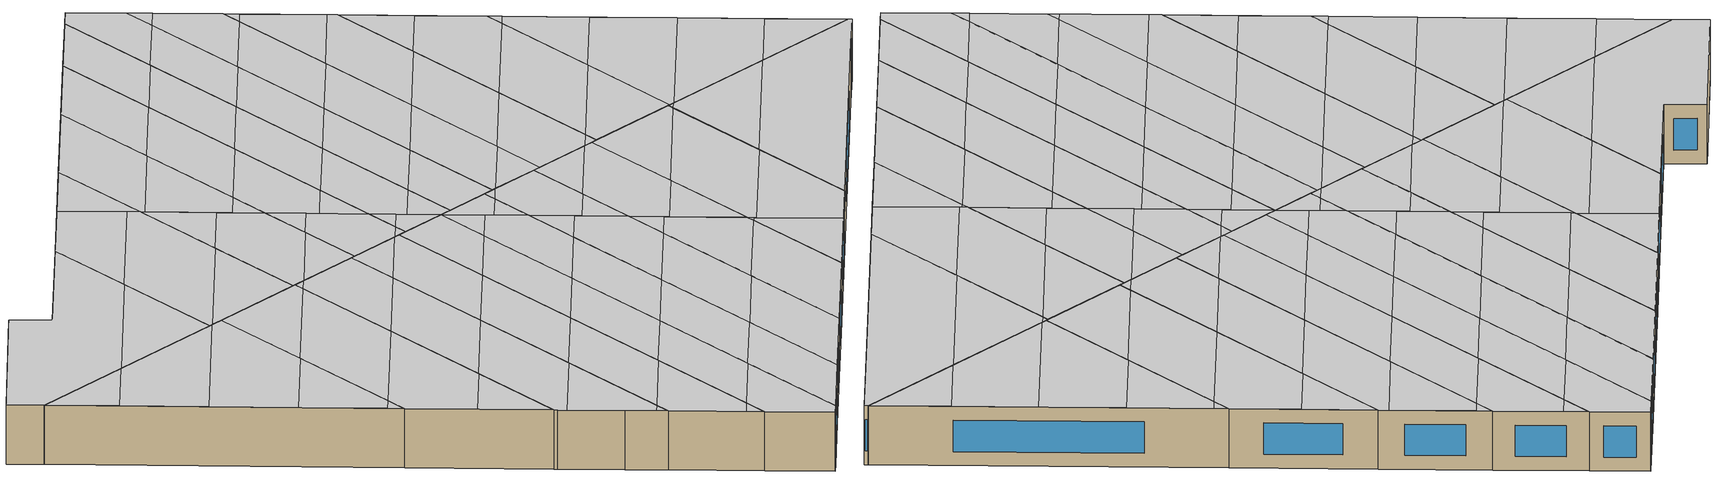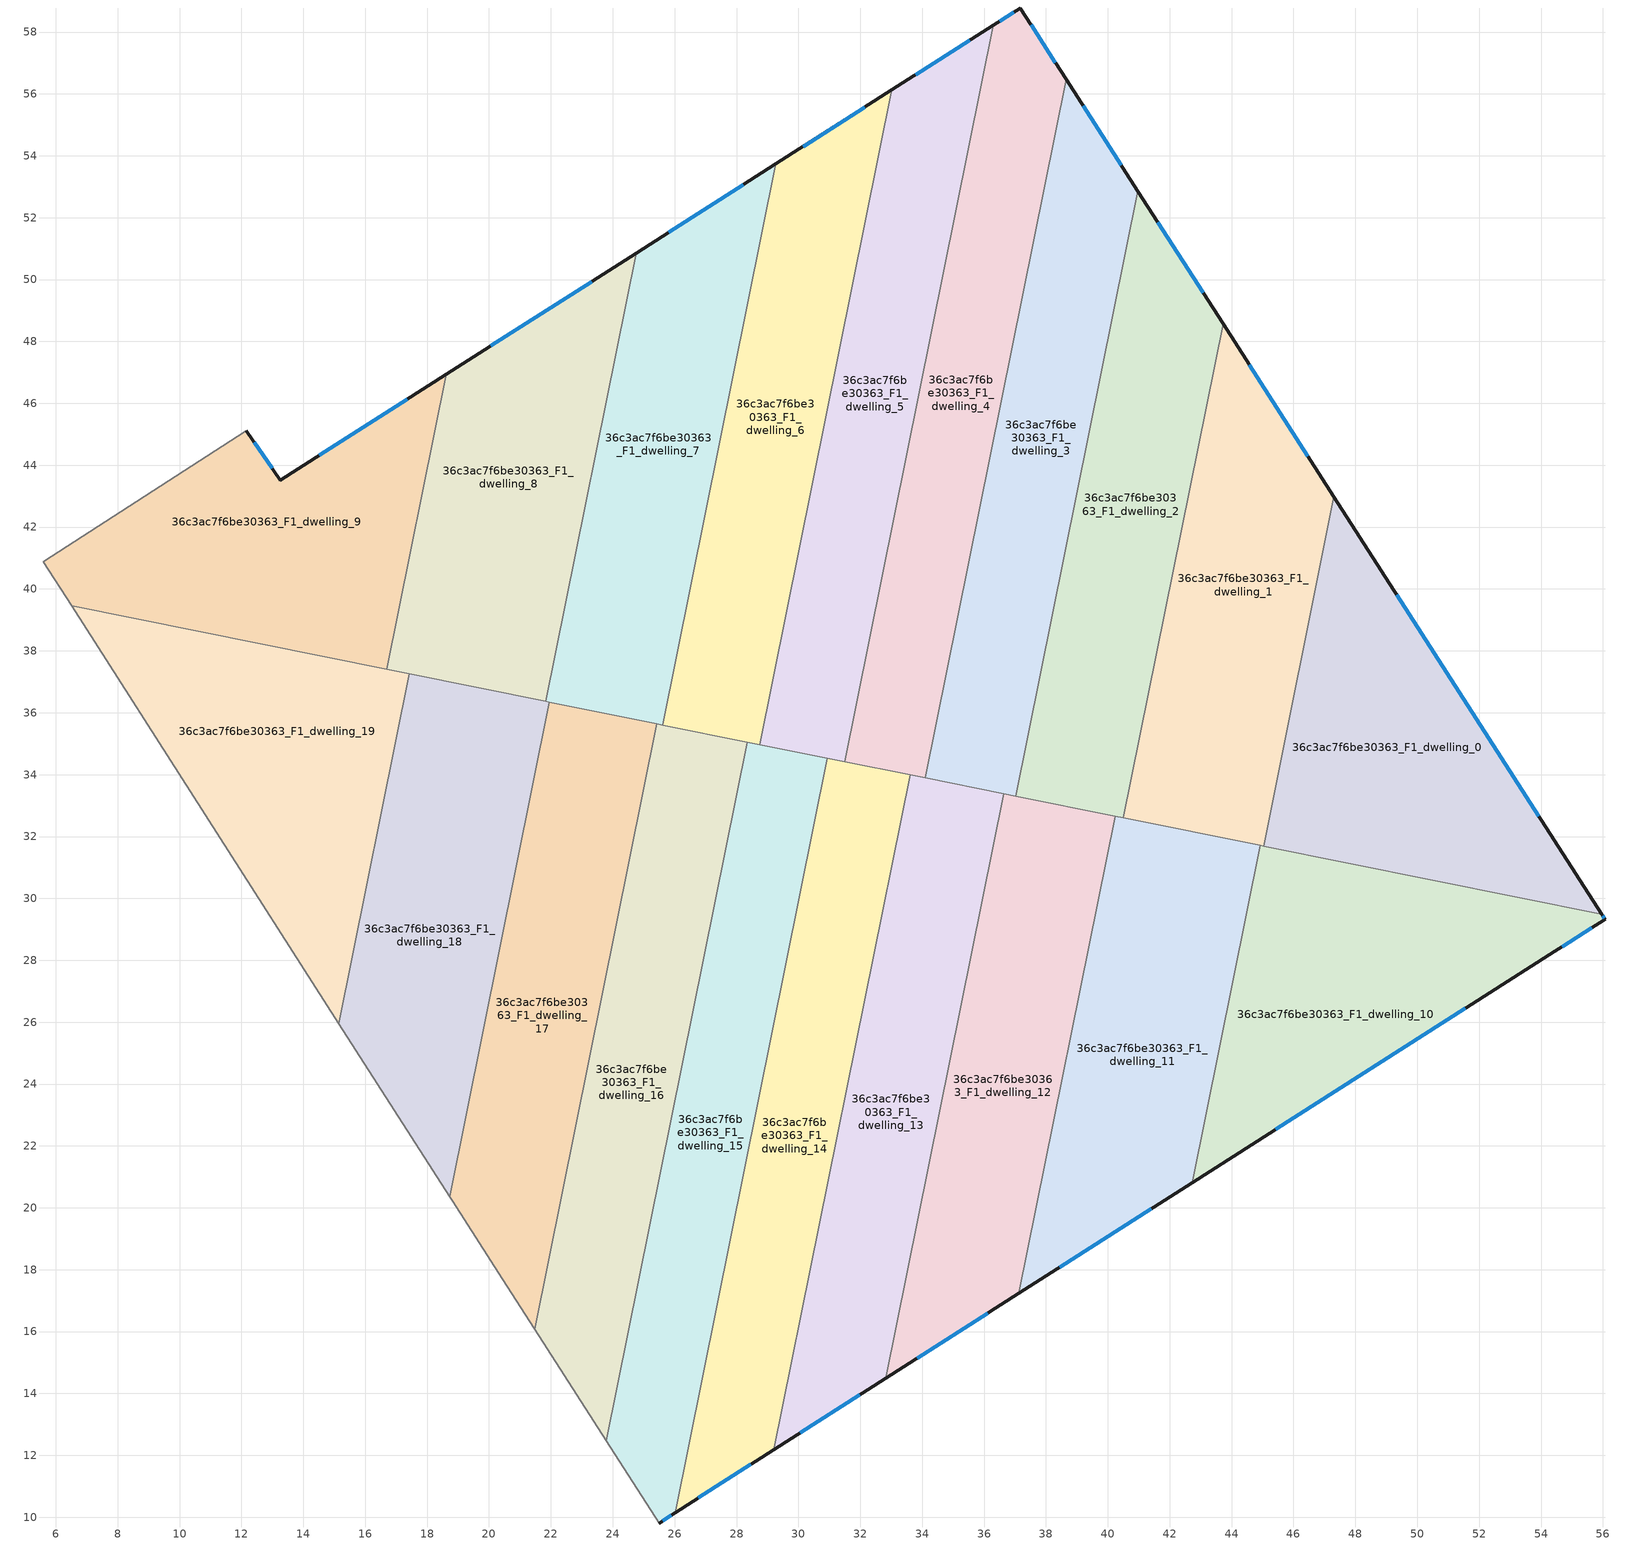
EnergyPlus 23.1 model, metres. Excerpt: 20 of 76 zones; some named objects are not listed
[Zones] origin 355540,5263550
36c3ac7f6be30363_F1_dwelling_0
 floor to 36c3ac7f6be30363_F0_dwelling_0 (EU_floor_Construction): 47.31,42.98 55.96,29.49 45.03,31.69 z3
 wall outside (EU_wall_Construction): 55.96,29.49 47.31,42.98 z3:6
 wall to 36c3ac7f6be30363_F1_dwelling_1 (EU_wall_Construction): 47.31,42.98 45.03,31.69 z3:6
 wall to 36c3ac7f6be30363_F1_dwelling_10 (EU_wall_Construction): 45.03,31.69 55.96,29.49 z3:6
 window (EU_Window_Construction): 53.93,32.65 49.34,39.81 z3.7:5.3
 ceiling to 36c3ac7f6be30363_F2_dwelling_2 (EU_floor_Construction): 51.87,35.87 49.77,39.14 46.06,36.76 45.03,31.69 45.26,31.64 z6
 ceiling to 36c3ac7f6be30363_F2_dwelling_1 (EU_floor_Construction): 53.97,32.6 51.87,35.87 45.26,31.64 50.74,30.54 z6
 ceiling to 36c3ac7f6be30363_F2_dwelling_0 (EU_floor_Construction): 55.96,29.49 53.97,32.6 50.74,30.54 z6
 ceiling to 36c3ac7f6be30363_F2_dwelling_3 (EU_floor_Construction): 49.77,39.14 47.67,42.41 47.12,42.06 46.06,36.76 z6
 ceiling to 36c3ac7f6be30363_F2_dwelling_4 (EU_floor_Construction): 47.67,42.41 47.31,42.98 47.12,42.06 z6
36c3ac7f6be30363_F1_dwelling_1
 floor to 36c3ac7f6be30363_F0_dwelling_1 (EU_floor_Construction): 43.72,48.56 47.31,42.98 45.03,31.69 40.51,32.6 z3
 wall outside (EU_wall_Construction): 47.31,42.98 43.72,48.56 z3:6
 wall to 36c3ac7f6be30363_F1_dwelling_2 (EU_wall_Construction): 43.72,48.56 40.51,32.6 z3:6
 wall to 36c3ac7f6be30363_F1_dwelling_11 (EU_wall_Construction): 40.51,32.6 44.92,31.71 z3:6
 wall to 36c3ac7f6be30363_F1_dwelling_10 (EU_wall_Construction): 44.92,31.71 45.03,31.69 z3:6
 window (EU_Window_Construction): 46.47,44.29 44.57,47.25 z3.7:5.3
 ceiling to 36c3ac7f6be30363_F2_dwelling_3 (EU_floor_Construction): 46.06,36.76 47.12,42.06 41.72,38.6 40.65,33.31 z6
 ceiling to 36c3ac7f6be30363_F2_dwelling_4 (EU_floor_Construction): 47.12,42.06 47.31,42.98 45.57,45.68 42.78,43.9 41.72,38.6 z6
 ceiling to 36c3ac7f6be30363_F2_dwelling_2 (EU_floor_Construction): 45.03,31.69 46.06,36.76 40.65,33.31 40.51,32.6 z6
 ceiling to 36c3ac7f6be30363_F2_dwelling_5 (EU_floor_Construction): 45.57,45.68 43.72,48.56 42.78,43.9 z6
36c3ac7f6be30363_F1_dwelling_10
 floor to 36c3ac7f6be30363_F0_dwelling_10 (EU_floor_Construction): 55.96,29.49 56.07,29.32 54.27,28.17 42.72,20.81 44.92,31.71 z3
 wall outside (EU_wall_Construction): 42.72,20.81 54.27,28.17 56.07,29.32 55.96,29.49 z3:6
 wall to 36c3ac7f6be30363_F1_dwelling_11 (EU_wall_Construction): 44.92,31.71 42.72,20.81 z3:6
 window (EU_Window_Construction): 45.43,22.54 51.55,26.44 / 56.05,29.36 55.99,29.45 / 54.69,28.44 55.65,29.05 z3.7:5.3
 ceiling to 36c3ac7f6be30363_F2_dwelling_0 (EU_floor_Construction): 54.27,28.17 56.07,29.32 55.96,29.49 50.74,30.54 43.79,26.09 42.72,20.81 z6
 ceiling to 36c3ac7f6be30363_F2_dwelling_1 (EU_floor_Construction): 50.74,30.54 45.26,31.64 44.85,31.38 43.79,26.09 z6
 ceiling to 36c3ac7f6be30363_F2_dwelling_2 (EU_floor_Construction): 45.26,31.64 44.92,31.71 44.85,31.38 z6
36c3ac7f6be30363_F1_dwelling_11
 floor to 36c3ac7f6be30363_F0_dwelling_11 (EU_floor_Construction): 44.92,31.71 42.72,20.81 37.12,17.24 40.23,32.66 z3
 wall outside (EU_wall_Construction): 37.12,17.24 42.72,20.81 z3:6
 wall to 36c3ac7f6be30363_F1_dwelling_12 (EU_wall_Construction): 40.23,32.66 37.12,17.24 z3:6
 wall to 36c3ac7f6be30363_F1_dwelling_2 (EU_wall_Construction): 40.51,32.6 40.23,32.66 z3:6
 window (EU_Window_Construction): 38.44,18.07 41.41,19.97 z3.7:5.3
 ceiling to 36c3ac7f6be30363_F2_dwelling_1 (EU_floor_Construction): 43.79,26.09 44.85,31.38 39.26,27.8 38.29,23.02 38.5,22.71 z6
 ceiling to 36c3ac7f6be30363_F2_dwelling_0 (EU_floor_Construction): 42.72,20.81 43.79,26.09 38.5,22.71 40.58,19.44 z6
 ceiling to 36c3ac7f6be30363_F2_dwelling_10 (EU_floor_Construction): 38.43,22.81 38.29,23.02 38.22,22.67 z6
 ceiling to 36c3ac7f6be30363_F2_dwelling_2 (EU_floor_Construction): 44.85,31.38 44.92,31.71 40.23,32.66 39.26,27.8 z6
 ceiling to 36c3ac7f6be30363_F2_dwelling_9 (EU_floor_Construction): 40.58,19.44 38.43,22.81 38.22,22.67 37.12,17.24 z6
36c3ac7f6be30363_F1_dwelling_12
 floor to 36c3ac7f6be30363_F0_dwelling_12 (EU_floor_Construction): 40.23,32.66 37.12,17.24 32.83,14.49 36.64,33.38 z3
 wall outside (EU_wall_Construction): 32.83,14.49 37.12,17.24 z3:6
 wall to 36c3ac7f6be30363_F1_dwelling_13 (EU_wall_Construction): 36.64,33.38 32.83,14.49 z3:6
 wall to 36c3ac7f6be30363_F1_dwelling_2 (EU_wall_Construction): 40.23,32.66 37.03,33.3 z3:6
 wall to 36c3ac7f6be30363_F1_dwelling_3 (EU_wall_Construction): 37.03,33.3 36.64,33.38 z3:6
 window (EU_Window_Construction): 33.84,15.14 36.12,16.59 z3.7:5.3
 ceiling to 36c3ac7f6be30363_F2_dwelling_9 (EU_floor_Construction): 37.12,17.24 38.22,22.67 33.92,19.92 32.83,14.49 z6
 ceiling to 36c3ac7f6be30363_F2_dwelling_2 (EU_floor_Construction): 39.26,27.8 40.23,32.66 39.78,32.75 36.03,30.35 35.45,27.47 36.4,25.98 z6
 ceiling to 36c3ac7f6be30363_F2_dwelling_1 (EU_floor_Construction): 38.29,23.02 39.26,27.8 36.4,25.98 z6
 ceiling to 36c3ac7f6be30363_F2_dwelling_10 (EU_floor_Construction): 38.22,22.67 38.29,23.02 36.28,26.16 35.02,25.35 33.92,19.92 z6
 ceiling to 36c3ac7f6be30363_F2_dwelling_3 (EU_floor_Construction): 39.78,32.75 36.64,33.38 36.03,30.35 z6
 ceiling to 36c3ac7f6be30363_F2_dwelling_11 (EU_floor_Construction): 36.28,26.16 35.45,27.47 35.02,25.35 z6
36c3ac7f6be30363_F1_dwelling_13
 floor to 36c3ac7f6be30363_F0_dwelling_13 (EU_floor_Construction): 36.64,33.38 32.83,14.49 29.21,12.18 33.61,33.99 z3
 wall outside (EU_wall_Construction): 29.21,12.18 32.83,14.49 z3:6
 wall to 36c3ac7f6be30363_F1_dwelling_14 (EU_wall_Construction): 33.61,33.99 29.21,12.18 z3:6
 wall to 36c3ac7f6be30363_F1_dwelling_3 (EU_wall_Construction): 36.64,33.38 34.1,33.89 z3:6
 wall to 36c3ac7f6be30363_F1_dwelling_4 (EU_wall_Construction): 34.1,33.89 33.61,33.99 z3:6
 window (EU_Window_Construction): 30.06,12.73 31.98,13.95 z3.7:5.3
 ceiling to 36c3ac7f6be30363_F2_dwelling_10 (EU_floor_Construction): 33.92,19.92 35.02,25.35 31.4,23.04 30.3,17.61 z6
 ceiling to 36c3ac7f6be30363_F2_dwelling_11 (EU_floor_Construction): 35.02,25.35 35.45,27.47 34.14,29.52 32.49,28.46 31.4,23.04 z6
 ceiling to 36c3ac7f6be30363_F2_dwelling_9 (EU_floor_Construction): 32.83,14.49 33.92,19.92 30.3,17.61 29.21,12.18 z6
 ceiling to 36c3ac7f6be30363_F2_dwelling_3 (EU_floor_Construction): 36.03,30.35 36.64,33.38 34.29,33.85 33.47,33.33 33.05,31.22 34.31,29.25 z6
 ceiling to 36c3ac7f6be30363_F2_dwelling_2 (EU_floor_Construction): 35.45,27.47 36.03,30.35 34.31,29.25 z6
 ceiling to 36c3ac7f6be30363_F2_dwelling_4 (EU_floor_Construction): 34.29,33.85 33.61,33.99 33.47,33.33 z6
 ceiling to 36c3ac7f6be30363_F2_dwelling_12 (EU_floor_Construction): 34.14,29.52 33.05,31.22 32.49,28.46 z6
36c3ac7f6be30363_F1_dwelling_14
 floor to 36c3ac7f6be30363_F0_dwelling_14 (EU_floor_Construction): 33.61,33.99 29.21,12.18 26.02,10.15 30.94,34.53 z3
 wall outside (EU_wall_Construction): 26.02,10.15 29.21,12.18 z3:6
 wall to 36c3ac7f6be30363_F1_dwelling_15 (EU_wall_Construction): 30.94,34.53 26.02,10.15 z3:6
 wall to 36c3ac7f6be30363_F1_dwelling_4 (EU_wall_Construction): 33.61,33.99 31.5,34.42 z3:6
 wall to 36c3ac7f6be30363_F1_dwelling_5 (EU_wall_Construction): 31.5,34.42 30.94,34.53 z3:6
 window (EU_Window_Construction): 26.77,10.63 28.46,11.7 z3.7:5.3
 ceiling to 36c3ac7f6be30363_F2_dwelling_9 (EU_floor_Construction): 29.21,12.18 30.3,17.61 27.11,15.57 26.02,10.15 z6
 ceiling to 36c3ac7f6be30363_F2_dwelling_10 (EU_floor_Construction): 30.3,17.61 31.4,23.04 28.21,21 27.11,15.57 z6
 ceiling to 36c3ac7f6be30363_F2_dwelling_11 (EU_floor_Construction): 31.4,23.04 32.49,28.46 29.3,26.42 28.21,21 z6
 ceiling to 36c3ac7f6be30363_F2_dwelling_3 (EU_floor_Construction): 33.05,31.22 33.47,33.33 32.22,32.53 z6
 ceiling to 36c3ac7f6be30363_F2_dwelling_12 (EU_floor_Construction): 32.49,28.46 33.05,31.22 31.99,32.87 30.39,31.85 29.3,26.42 z6
 ceiling adiabatic (EU_roof_Construction): 31.99,32.87 30.93,34.53 30.39,31.85 z6
 ceiling to 36c3ac7f6be30363_F2_dwelling_4 (EU_floor_Construction): 33.47,33.33 33.61,33.99 30.94,34.53 32.22,32.53 z6
36c3ac7f6be30363_F1_dwelling_15
 floor to 36c3ac7f6be30363_F0_dwelling_15 (EU_floor_Construction): 30.94,34.53 26.02,10.15 25.5,9.81 23.8,12.47 28.35,35.05 z3
 wall outside (EU_wall_Construction): 25.5,9.81 26.02,10.15 z3:6
 wall adiabatic (EU_wall_Construction): 23.8,12.47 25.5,9.81 z3:6
 wall to 36c3ac7f6be30363_F1_dwelling_16 (EU_wall_Construction): 28.35,35.05 23.8,12.47 z3:6
 wall to 36c3ac7f6be30363_F1_dwelling_5 (EU_wall_Construction): 30.94,34.53 28.76,34.97 z3:6
 wall to 36c3ac7f6be30363_F1_dwelling_6 (EU_wall_Construction): 28.76,34.97 28.35,35.05 z3:6
 window (EU_Window_Construction): 25.62,9.89 25.9,10.07 z3.7:5.3
 ceiling to 36c3ac7f6be30363_F2_dwelling_10 (EU_floor_Construction): 27.11,15.57 28.21,21 25.12,19.02 24.02,13.59 z6
 ceiling to 36c3ac7f6be30363_F2_dwelling_11 (EU_floor_Construction): 28.21,21 29.3,26.42 26.21,24.45 25.12,19.02 z6
 ceiling to 36c3ac7f6be30363_F2_dwelling_9 (EU_floor_Construction): 26.02,10.15 27.11,15.57 24.02,13.59 23.8,12.47 25.5,9.81 z6
 ceiling to 36c3ac7f6be30363_F2_dwelling_12 (EU_floor_Construction): 29.3,26.42 30.39,31.85 27.3,29.87 26.21,24.45 z6
 ceiling to 36c3ac7f6be30363_F2_dwelling_13 (EU_floor_Construction): 30.39,31.85 30.93,34.53 28.35,35.05 27.3,29.87 z6
36c3ac7f6be30363_F1_dwelling_16
 floor to 36c3ac7f6be30363_F0_dwelling_16 (EU_floor_Construction): 28.35,35.05 23.8,12.47 21.48,16.08 25.42,35.64 z3
 wall to 36c3ac7f6be30363_F1_dwelling_17 (EU_wall_Construction): 25.42,35.64 21.48,16.08 z3:6
 wall adiabatic (EU_wall_Construction): 21.48,16.08 23.8,12.47 z3:6
 wall to 36c3ac7f6be30363_F1_dwelling_6 (EU_wall_Construction): 28.35,35.05 25.62,35.6 z3:6
 wall to 36c3ac7f6be30363_F1_dwelling_7 (EU_wall_Construction): 25.62,35.6 25.42,35.64 z3:6
 ceiling to 36c3ac7f6be30363_F2_dwelling_11 (EU_floor_Construction): 25.12,19.02 26.21,24.45 22.71,22.21 21.62,16.78 z6
 ceiling to 36c3ac7f6be30363_F2_dwelling_10 (EU_floor_Construction): 24.02,13.59 25.12,19.02 21.62,16.78 21.48,16.08 23.35,13.16 z6
 ceiling to 36c3ac7f6be30363_F2_dwelling_12 (EU_floor_Construction): 26.21,24.45 27.3,29.87 23.81,27.64 22.71,22.21 z6
 ceiling to 36c3ac7f6be30363_F2_dwelling_13 (EU_floor_Construction): 27.3,29.87 28.35,35.05 28.1,35.1 24.9,33.06 23.81,27.64 z6
 ceiling to 36c3ac7f6be30363_F2_dwelling_9 (EU_floor_Construction): 23.8,12.47 24.02,13.59 23.35,13.16 z6
 ceiling to 36c3ac7f6be30363_F2_dwelling_14 (EU_floor_Construction): 28.1,35.1 25.42,35.64 24.9,33.06 z6
36c3ac7f6be30363_F1_dwelling_17
 floor to 36c3ac7f6be30363_F0_dwelling_17 (EU_floor_Construction): 25.42,35.64 21.48,16.08 20.43,17.71 18.82,20.21 18.73,20.36 21.95,36.34 z3
 wall adiabatic (EU_wall_Construction): 18.73,20.36 18.82,20.21 20.43,17.71 21.48,16.08 z3:6
 wall to 36c3ac7f6be30363_F1_dwelling_18 (EU_wall_Construction): 21.95,36.34 18.73,20.36 z3:6
 wall to 36c3ac7f6be30363_F1_dwelling_7 (EU_wall_Construction): 25.42,35.64 21.95,36.34 z3:6
 ceiling to 36c3ac7f6be30363_F2_dwelling_12 (EU_floor_Construction): 22.71,22.21 23.81,27.64 19.66,24.98 18.73,20.36 18.82,20.21 19.05,19.86 z6
 ceiling to 36c3ac7f6be30363_F2_dwelling_13 (EU_floor_Construction): 23.81,27.64 24.9,33.06 20.75,30.41 19.66,24.98 z6
 ceiling to 36c3ac7f6be30363_F2_dwelling_11 (EU_floor_Construction): 21.62,16.78 22.71,22.21 19.05,19.86 20.43,17.71 21.2,16.52 z6
 ceiling to 36c3ac7f6be30363_F2_dwelling_14 (EU_floor_Construction): 24.9,33.06 25.42,35.64 22.48,36.24 21.85,35.83 20.75,30.41 z6
 ceiling to 36c3ac7f6be30363_F2_dwelling_10 (EU_floor_Construction): 21.48,16.08 21.62,16.78 21.2,16.52 z6
 ceiling to 36c3ac7f6be30363_F2_dwelling_15 (EU_floor_Construction): 22.48,36.24 21.95,36.34 21.85,35.83 z6
36c3ac7f6be30363_F1_dwelling_18
 floor to 36c3ac7f6be30363_F0_dwelling_18 (EU_floor_Construction): 21.95,36.34 18.73,20.36 15.15,25.95 17.43,37.25 z3
 wall adiabatic (EU_wall_Construction): 15.15,25.95 18.73,20.36 z3:6
 wall to 36c3ac7f6be30363_F1_dwelling_19 (EU_wall_Construction): 17.43,37.25 15.15,25.95 z3:6
 wall to 36c3ac7f6be30363_F1_dwelling_8 (EU_wall_Construction): 21.84,36.37 17.43,37.25 z3:6
 wall to 36c3ac7f6be30363_F1_dwelling_7 (EU_wall_Construction): 21.95,36.34 21.84,36.37 z3:6
 ceiling to 36c3ac7f6be30363_F2_dwelling_13 (EU_floor_Construction): 19.66,24.98 20.75,30.41 15.35,26.95 15.15,25.95 16.9,23.22 z6
 ceiling to 36c3ac7f6be30363_F2_dwelling_12 (EU_floor_Construction): 18.73,20.36 19.66,24.98 16.9,23.22 z6
 ceiling to 36c3ac7f6be30363_F2_dwelling_14 (EU_floor_Construction): 20.75,30.41 21.85,35.83 16.45,32.38 15.35,26.95 z6
 ceiling to 36c3ac7f6be30363_F2_dwelling_15 (EU_floor_Construction): 21.85,35.83 21.95,36.34 17.43,37.25 16.45,32.38 z6
36c3ac7f6be30363_F1_dwelling_19
 floor to 36c3ac7f6be30363_F0_dwelling_19 (EU_floor_Construction): 17.43,37.25 15.15,25.95 6.51,39.46 z3
 wall adiabatic (EU_wall_Construction): 6.51,39.46 15.15,25.95 z3:6
 wall to 36c3ac7f6be30363_F1_dwelling_9 (EU_wall_Construction): 16.7,37.4 6.51,39.46 z3:6
 wall to 36c3ac7f6be30363_F1_dwelling_8 (EU_wall_Construction): 17.43,37.25 16.7,37.4 z3:6
 ceiling to 36c3ac7f6be30363_F2_dwelling_15 (EU_floor_Construction): 16.45,32.38 17.43,37.25 16.86,37.37 10.47,33.28 12.61,29.92 z6
 ceiling to 36c3ac7f6be30363_F2_dwelling_13 (EU_floor_Construction): 15.15,25.95 15.35,26.95 14.75,26.57 z6
 ceiling to 36c3ac7f6be30363_F2_dwelling_16 (EU_floor_Construction): 16.86,37.37 11.24,38.5 8.32,36.63 10.47,33.28 z6
 ceiling to 36c3ac7f6be30363_F2_dwelling_17 (EU_floor_Construction): 11.24,38.5 6.51,39.46 8.32,36.63 z6
 ceiling to 36c3ac7f6be30363_F2_dwelling_14 (EU_floor_Construction): 15.35,26.95 16.45,32.38 12.61,29.92 14.75,26.57 z6
36c3ac7f6be30363_F1_dwelling_2
 floor to 36c3ac7f6be30363_F0_dwelling_2 (EU_floor_Construction): 40.97,52.85 43.72,48.56 40.51,32.6 37.03,33.3 z3
 wall outside (EU_wall_Construction): 43.72,48.56 40.97,52.85 z3:6
 wall to 36c3ac7f6be30363_F1_dwelling_3 (EU_wall_Construction): 40.97,52.85 37.03,33.3 z3:6
 window (EU_Window_Construction): 43.08,49.57 41.62,51.85 z3.7:5.3
 ceiling to 36c3ac7f6be30363_F2_dwelling_5 (EU_floor_Construction): 42.78,43.9 43.72,48.56 43.47,48.96 39.7,46.55 38.63,41.25 z6
 ceiling to 36c3ac7f6be30363_F2_dwelling_3 (EU_floor_Construction): 40.65,33.31 41.72,38.6 37.57,35.95 37.03,33.3 39.78,32.75 z6
 ceiling to 36c3ac7f6be30363_F2_dwelling_4 (EU_floor_Construction): 41.72,38.6 42.78,43.9 38.63,41.25 37.57,35.95 z6
 ceiling to 36c3ac7f6be30363_F2_dwelling_6 (EU_floor_Construction): 43.47,48.96 41.37,52.23 40.77,51.85 39.7,46.55 z6
 ceiling to 36c3ac7f6be30363_F2_dwelling_7 (EU_floor_Construction): 41.37,52.23 40.97,52.85 40.77,51.85 z6
 ceiling to 36c3ac7f6be30363_F2_dwelling_2 (EU_floor_Construction): 40.51,32.6 40.65,33.31 39.78,32.75 z6
36c3ac7f6be30363_F1_dwelling_3
 floor to 36c3ac7f6be30363_F0_dwelling_3 (EU_floor_Construction): 38.65,56.47 40.97,52.85 37.03,33.3 34.1,33.89 z3
 wall outside (EU_wall_Construction): 40.97,52.85 38.65,56.47 z3:6
 wall to 36c3ac7f6be30363_F1_dwelling_4 (EU_wall_Construction): 38.65,56.47 34.1,33.89 z3:6
 window (EU_Window_Construction): 40.43,53.7 39.2,55.62 z3.7:5.3
 ceiling to 36c3ac7f6be30363_F2_dwelling_6 (EU_floor_Construction): 39.7,46.55 40.77,51.85 37.27,49.61 36.2,44.31 z6
 ceiling to 36c3ac7f6be30363_F2_dwelling_5 (EU_floor_Construction): 38.63,41.25 39.7,46.55 36.2,44.31 35.13,39.01 z6
 ceiling to 36c3ac7f6be30363_F2_dwelling_7 (EU_floor_Construction): 40.77,51.85 40.97,52.85 39.27,55.51 38.34,54.91 37.27,49.61 z6
 ceiling to 36c3ac7f6be30363_F2_dwelling_4 (EU_floor_Construction): 37.57,35.95 38.63,41.25 35.13,39.01 34.1,33.89 34.29,33.85 z6
 ceiling to 36c3ac7f6be30363_F2_dwelling_8 (EU_floor_Construction): 39.27,55.51 38.65,56.47 38.34,54.91 z6
 ceiling to 36c3ac7f6be30363_F2_dwelling_3 (EU_floor_Construction): 37.03,33.3 37.57,35.95 34.29,33.85 z6
36c3ac7f6be30363_F1_dwelling_4
 floor to 36c3ac7f6be30363_F0_dwelling_4 (EU_floor_Construction): 37.17,58.78 38.65,56.47 34.1,33.89 31.5,34.42 36.3,58.22 z3
 wall outside (EU_wall_Construction): 38.65,56.47 37.17,58.78 36.3,58.22 z3:6
 wall to 36c3ac7f6be30363_F1_dwelling_5 (EU_wall_Construction): 36.3,58.22 31.5,34.42 z3:6
 window (EU_Window_Construction): 36.97,58.65 36.5,58.35 / 38.31,57.01 37.52,58.23 z3.7:5.3
 ceiling to 36c3ac7f6be30363_F2_dwelling_7 (EU_floor_Construction): 37.27,49.61 38.34,54.91 35.23,52.93 34.16,47.62 z6
 ceiling to 36c3ac7f6be30363_F2_dwelling_6 (EU_floor_Construction): 36.2,44.31 37.27,49.61 34.16,47.62 33.09,42.32 z6
 ceiling to 36c3ac7f6be30363_F2_dwelling_8 (EU_floor_Construction): 38.34,54.91 38.65,56.47 37.17,58.78 36.3,58.22 35.23,52.93 z6
 ceiling to 36c3ac7f6be30363_F2_dwelling_5 (EU_floor_Construction): 35.13,39.01 36.2,44.31 33.09,42.32 32.03,37.02 z6
 ceiling to 36c3ac7f6be30363_F2_dwelling_4 (EU_floor_Construction): 34.1,33.89 35.13,39.01 32.03,37.02 31.5,34.42 z6
36c3ac7f6be30363_F1_dwelling_5
 floor to 36c3ac7f6be30363_F0_dwelling_5 (EU_floor_Construction): 36.3,58.22 31.5,34.42 28.76,34.97 33.02,56.13 z3
 wall outside (EU_wall_Construction): 36.3,58.22 33.02,56.13 z3:6
 wall to 36c3ac7f6be30363_F1_dwelling_6 (EU_wall_Construction): 33.02,56.13 28.76,34.97 z3:6
 window (EU_Window_Construction): 35.53,57.73 33.79,56.62 z3.7:5.3
 ceiling to 36c3ac7f6be30363_F2_dwelling_8 (EU_floor_Construction): 35.23,52.93 36.3,58.22 33.02,56.13 31.95,50.83 z6
 ceiling to 36c3ac7f6be30363_F2_dwelling_14 (EU_floor_Construction): 29.85,36.22 29.21,37.22 28.89,35.61 z6
 ceiling to 36c3ac7f6be30363_F2_dwelling_6 (EU_floor_Construction): 33.09,42.32 34.16,47.62 30.88,45.53 29.82,40.23 z6
 ceiling to 36c3ac7f6be30363_F2_dwelling_7 (EU_floor_Construction): 34.16,47.62 35.23,52.93 31.95,50.83 30.88,45.53 z6
 ceiling to 36c3ac7f6be30363_F2_dwelling_5 (EU_floor_Construction): 32.03,37.02 33.09,42.32 29.82,40.23 29.21,37.22 30.12,35.8 z6
 ceiling to 36c3ac7f6be30363_F2_dwelling_4 (EU_floor_Construction): 31.5,34.42 32.03,37.02 30.12,35.8 30.93,34.53 z6
 ceiling to 36c3ac7f6be30363_F2_dwelling_13 (EU_floor_Construction): 30.93,34.53 29.85,36.22 28.89,35.61 28.76,34.97 z6
36c3ac7f6be30363_F1_dwelling_6
 floor to 36c3ac7f6be30363_F0_dwelling_6 (EU_floor_Construction): 33.02,56.13 28.76,34.97 25.62,35.6 29.27,53.74 z3
 wall outside (EU_wall_Construction): 33.02,56.13 29.27,53.74 z3:6
 wall to 36c3ac7f6be30363_F1_dwelling_7 (EU_wall_Construction): 29.27,53.74 25.62,35.6 z3:6
 window (EU_Window_Construction): 32.14,55.57 30.15,54.3 z3.7:5.3
 ceiling to 36c3ac7f6be30363_F2_dwelling_14 (EU_floor_Construction): 28.89,35.61 29.21,37.22 27.7,39.58 26.23,38.64 25.62,35.6 28.1,35.1 z6
 ceiling adiabatic (EU_roof_Construction): 30.88,45.53 31.95,50.83 28.2,48.43 27.13,43.13 z6; 28.76,34.97 28.89,35.61 28.1,35.1 z6
 ceiling to 36c3ac7f6be30363_F2_dwelling_5 (EU_floor_Construction): 29.21,37.22 29.82,40.23 28.02,39.08 z6
 ceiling to 36c3ac7f6be30363_F2_dwelling_8 (EU_floor_Construction): 31.95,50.83 33.02,56.13 29.27,53.74 28.2,48.43 z6
 ceiling to 36c3ac7f6be30363_F2_dwelling_6 (EU_floor_Construction): 29.82,40.23 30.88,45.53 27.13,43.13 26.73,41.11 28.02,39.08 z6
 ceiling to 36c3ac7f6be30363_F2_dwelling_15 (EU_floor_Construction): 27.7,39.58 26.73,41.11 26.23,38.64 z6
36c3ac7f6be30363_F1_dwelling_7
 floor to 36c3ac7f6be30363_F0_dwelling_7 (EU_floor_Construction): 29.27,53.74 25.62,35.6 21.84,36.37 24.76,50.86 z3
 wall outside (EU_wall_Construction): 29.27,53.74 24.76,50.86 z3:6
 wall to 36c3ac7f6be30363_F1_dwelling_8 (EU_wall_Construction): 24.76,50.86 21.84,36.37 z3:6
 window (EU_Window_Construction): 28.21,53.06 25.82,51.53 z3.7:5.3
 ceiling to 36c3ac7f6be30363_F2_dwelling_8 (EU_floor_Construction): 28.2,48.43 29.27,53.74 24.76,50.86 23.73,45.79 23.83,45.63 z6
 ceiling to 36c3ac7f6be30363_F2_dwelling_15 (EU_floor_Construction): 26.23,38.64 26.73,41.11 25.56,42.93 22.8,41.17 21.84,36.37 22.48,36.24 z6
 ceiling to 36c3ac7f6be30363_F2_dwelling_7 (EU_floor_Construction): 27.13,43.13 28.2,48.43 23.83,45.63 25.93,42.36 z6
 ceiling to 36c3ac7f6be30363_F2_dwelling_14 (EU_floor_Construction): 25.62,35.6 26.23,38.64 22.48,36.24 z6
 ceiling to 36c3ac7f6be30363_F2_dwelling_16 (EU_floor_Construction): 25.56,42.93 23.73,45.79 22.8,41.17 z6
 ceiling to 36c3ac7f6be30363_F2_dwelling_6 (EU_floor_Construction): 26.73,41.11 27.13,43.13 25.93,42.36 z6
36c3ac7f6be30363_F1_dwelling_8
 floor to 36c3ac7f6be30363_F0_dwelling_8 (EU_floor_Construction): 24.76,50.86 21.84,36.37 16.7,37.4 18.62,46.94 z3
 wall outside (EU_wall_Construction): 24.76,50.86 18.62,46.94 z3:6
 wall to 36c3ac7f6be30363_F1_dwelling_9 (EU_wall_Construction): 18.62,46.94 16.7,37.4 z3:6
 window (EU_Window_Construction): 23.32,49.94 20.06,47.86 z3.7:5.3
 ceiling to 36c3ac7f6be30363_F2_dwelling_16 (EU_floor_Construction): 22.8,41.17 23.73,45.79 23.41,46.29 17.76,42.67 16.7,37.4 16.86,37.37 z6
 ceiling to 36c3ac7f6be30363_F2_dwelling_17 (EU_floor_Construction): 23.41,46.29 21.73,48.92 18.62,46.94 17.76,42.67 z6
 ceiling to 36c3ac7f6be30363_F2_dwelling_15 (EU_floor_Construction): 21.84,36.37 22.8,41.17 16.86,37.37 z6
 ceiling to 36c3ac7f6be30363_F2_dwelling_8 (EU_floor_Construction): 23.73,45.79 24.76,50.86 21.73,48.92 z6
36c3ac7f6be30363_F1_dwelling_9
 floor to 36c3ac7f6be30363_F0_dwelling_9 (EU_floor_Construction): 18.62,46.94 16.7,37.4 6.51,39.46 5.6,40.88 12.15,45.12 13.26,43.52 z3
 wall outside (EU_wall_Construction): 18.62,46.94 13.26,43.52 12.15,45.12 z3:6
 wall adiabatic (EU_wall_Construction): 12.15,45.12 5.6,40.88 6.51,39.46 z3:6
 window (EU_Window_Construction): 13,43.89 12.41,44.74 / 17.36,46.14 14.52,44.32 z3.7:5.3
 ceiling to 36c3ac7f6be30363_F2_dwelling_17 (EU_floor_Construction): 17.76,42.67 18.62,46.94 13.26,43.52 12.15,45.12 5.6,40.88 6.51,39.46 11.24,38.5 z6
 ceiling to 36c3ac7f6be30363_F2_dwelling_16 (EU_floor_Construction): 16.7,37.4 17.76,42.67 11.24,38.5 z6
[Building]
EU S2 Campaign: North Axis=0; Terrain=City; Solar Distribution=FullExterior
[Site:Location]
Budapest.Ferenc.Liszt.Intl.AP: Latitude=47.437; Longitude=19.256; Time Zone=1; Elevation=185
[SizingPeriod:WeatherFileDays]
AnnualSizingPeriod: Begin Month=1; Begin Day of Month=1; End Month=12; End Day of Month=31; Day of Week for Start Day=Monday; Use Weather File Daylight Saving Period=No; Use Weather File Rain and Snow Indicators=No
[MATERIAL]
EU_InternalMass_Material: Roughness=MediumRough; Thickness=0.1; Conductivity=1; Density=1800; Specific Heat=900; Thermal Absorptance=0.9; Solar Absorptance=0.7; Visible Absorptance=0.7
[MATERIAL:NOMASS] Roughness=MediumRough; Thermal Absorptance=0.9; Solar Absorptance=0.7; Visible Absorptance=0.7
Name | Thermal Resistance
EU_wall_NoMass | 0.832559
EU_roof_NoMass | 1.39638
EU_floor_NoMass | 0.872794
[WINDOWMATERIAL:SIMPLEGLAZINGSYSTEM]
EU_Window_SimpleGlazing: UFactor=2.79869; Solar Heat Gain Coefficient=0.75; Visible Transmittance=0.75
[CONSTRUCTION]
EU_wall_Construction: EU_wall_NoMass
EU_roof_Construction: EU_roof_NoMass
EU_floor_Construction: EU_floor_NoMass
EU_Window_Construction: EU_Window_SimpleGlazing
EU_InternalMass_Construction: EU_InternalMass_Material
[ZONE] Type=1; Multiplier=1; Ceiling Height=autocalculate; Floor Area=autocalculate; Part of Total Floor Area=Yes
Name | Volume
36c3ac7f6be30363_F1_dwelling_0 | 192.588
36c3ac7f6be30363_F1_dwelling_1 | 192.537
36c3ac7f6be30363_F1_dwelling_10; 36c3ac7f6be30363_F1_dwelling_5 | 192.608
36c3ac7f6be30363_F1_dwelling_11 | 192.578
36c3ac7f6be30363_F1_dwelling_12; 36c3ac7f6be30363_F1_dwelling_19 | 192.596
36c3ac7f6be30363_F1_dwelling_13 | 192.551
36c3ac7f6be30363_F1_dwelling_14 | 192.605
36c3ac7f6be30363_F1_dwelling_15 | 192.591
36c3ac7f6be30363_F1_dwelling_16 | 192.55
36c3ac7f6be30363_F1_dwelling_17 | 192.615
36c3ac7f6be30363_F1_dwelling_18; 36c3ac7f6be30363_F1_dwelling_8 | 192.598
36c3ac7f6be30363_F1_dwelling_2 | 192.579
36c3ac7f6be30363_F1_dwelling_3 | 192.606
36c3ac7f6be30363_F1_dwelling_4 | 192.564
36c3ac7f6be30363_F1_dwelling_6 | 192.557
36c3ac7f6be30363_F1_dwelling_7 | 192.59
36c3ac7f6be30363_F1_dwelling_9 | 192.576
[INTERNALMASS] Construction=EU_InternalMass_Construction
Name | Zone or ZoneList | Surface Area
36c3ac7f6be30363_F1_dwelling_0_EU_InternalMass | 36c3ac7f6be30363_F1_dwelling_0 | 64.1961
36c3ac7f6be30363_F1_dwelling_1_EU_InternalMass | 36c3ac7f6be30363_F1_dwelling_1 | 64.1789
36c3ac7f6be30363_F1_dwelling_2_EU_InternalMass | 36c3ac7f6be30363_F1_dwelling_2 | 64.1931
36c3ac7f6be30363_F1_dwelling_3_EU_InternalMass | 36c3ac7f6be30363_F1_dwelling_3 | 64.2021
36c3ac7f6be30363_F1_dwelling_4_EU_InternalMass | 36c3ac7f6be30363_F1_dwelling_4 | 64.1881
36c3ac7f6be30363_F1_dwelling_5_EU_InternalMass | 36c3ac7f6be30363_F1_dwelling_5 | 64.2029
36c3ac7f6be30363_F1_dwelling_6_EU_InternalMass | 36c3ac7f6be30363_F1_dwelling_6 | 64.1857
36c3ac7f6be30363_F1_dwelling_7_EU_InternalMass | 36c3ac7f6be30363_F1_dwelling_7 | 64.1967
36c3ac7f6be30363_F1_dwelling_8_EU_InternalMass | 36c3ac7f6be30363_F1_dwelling_8 | 64.1993
36c3ac7f6be30363_F1_dwelling_9_EU_InternalMass | 36c3ac7f6be30363_F1_dwelling_9 | 64.1919
36c3ac7f6be30363_F1_dwelling_10_EU_InternalMass | 36c3ac7f6be30363_F1_dwelling_10 | 64.2028
36c3ac7f6be30363_F1_dwelling_11_EU_InternalMass | 36c3ac7f6be30363_F1_dwelling_11 | 64.1927
36c3ac7f6be30363_F1_dwelling_12_EU_InternalMass | 36c3ac7f6be30363_F1_dwelling_12 | 64.1989
36c3ac7f6be30363_F1_dwelling_13_EU_InternalMass | 36c3ac7f6be30363_F1_dwelling_13 | 64.1835
36c3ac7f6be30363_F1_dwelling_14_EU_InternalMass | 36c3ac7f6be30363_F1_dwelling_14 | 64.2018
36c3ac7f6be30363_F1_dwelling_15_EU_InternalMass | 36c3ac7f6be30363_F1_dwelling_15 | 64.197
36c3ac7f6be30363_F1_dwelling_16_EU_InternalMass | 36c3ac7f6be30363_F1_dwelling_16 | 64.1835
36c3ac7f6be30363_F1_dwelling_17_EU_InternalMass | 36c3ac7f6be30363_F1_dwelling_17 | 64.205
36c3ac7f6be30363_F1_dwelling_18_EU_InternalMass | 36c3ac7f6be30363_F1_dwelling_18 | 64.1994
36c3ac7f6be30363_F1_dwelling_19_EU_InternalMass | 36c3ac7f6be30363_F1_dwelling_19 | 64.1985
[OTHEREQUIPMENT] Fuel Type=Electricity; Design Level Calculation Method=Watts/Area; Power per Zone Floor Area=1; Fraction Latent=0; Fraction Radiant=0; Fraction Lost=0; Carbon Dioxide Generation Rate=0; EndUse Subcategory=EU_Step8_InternalGains
Name | Zone or ZoneList or Space or SpaceList | Schedule
EU_Step8_InternalGain_36c3ac7f6be30363_F1_dwelling_0_f000 | 36c3ac7f6be30363_F1_dwelling_0 | EU_Step8_GainSchedule_36c3ac7f6be30363_F1_dwelling_0_f000
EU_Step8_InternalGain_36c3ac7f6be30363_F1_dwelling_1_f000 | 36c3ac7f6be30363_F1_dwelling_1 | EU_Step8_GainSchedule_36c3ac7f6be30363_F1_dwelling_1_f000
EU_Step8_InternalGain_36c3ac7f6be30363_F1_dwelling_2_f000 | 36c3ac7f6be30363_F1_dwelling_2 | EU_Step8_GainSchedule_36c3ac7f6be30363_F1_dwelling_2_f000
EU_Step8_InternalGain_36c3ac7f6be30363_F1_dwelling_3_f000 | 36c3ac7f6be30363_F1_dwelling_3 | EU_Step8_GainSchedule_36c3ac7f6be30363_F1_dwelling_3_f000
EU_Step8_InternalGain_36c3ac7f6be30363_F1_dwelling_4_f000 | 36c3ac7f6be30363_F1_dwelling_4 | EU_Step8_GainSchedule_36c3ac7f6be30363_F1_dwelling_4_f000
EU_Step8_InternalGain_36c3ac7f6be30363_F1_dwelling_5_f000 | 36c3ac7f6be30363_F1_dwelling_5 | EU_Step8_GainSchedule_36c3ac7f6be30363_F1_dwelling_5_f000
EU_Step8_InternalGain_36c3ac7f6be30363_F1_dwelling_6_f000 | 36c3ac7f6be30363_F1_dwelling_6 | EU_Step8_GainSchedule_36c3ac7f6be30363_F1_dwelling_6_f000
EU_Step8_InternalGain_36c3ac7f6be30363_F1_dwelling_7_f000 | 36c3ac7f6be30363_F1_dwelling_7 | EU_Step8_GainSchedule_36c3ac7f6be30363_F1_dwelling_7_f000
EU_Step8_InternalGain_36c3ac7f6be30363_F1_dwelling_8_f000 | 36c3ac7f6be30363_F1_dwelling_8 | EU_Step8_GainSchedule_36c3ac7f6be30363_F1_dwelling_8_f000
EU_Step8_InternalGain_36c3ac7f6be30363_F1_dwelling_9_f000 | 36c3ac7f6be30363_F1_dwelling_9 | EU_Step8_GainSchedule_36c3ac7f6be30363_F1_dwelling_9_f000
EU_Step8_InternalGain_36c3ac7f6be30363_F1_dwelling_10_f000 | 36c3ac7f6be30363_F1_dwelling_10 | EU_Step8_GainSchedule_36c3ac7f6be30363_F1_dwelling_10_f000
EU_Step8_InternalGain_36c3ac7f6be30363_F1_dwelling_11_f000 | 36c3ac7f6be30363_F1_dwelling_11 | EU_Step8_GainSchedule_36c3ac7f6be30363_F1_dwelling_11_f000
EU_Step8_InternalGain_36c3ac7f6be30363_F1_dwelling_12_f000 | 36c3ac7f6be30363_F1_dwelling_12 | EU_Step8_GainSchedule_36c3ac7f6be30363_F1_dwelling_12_f000
EU_Step8_InternalGain_36c3ac7f6be30363_F1_dwelling_13_f000 | 36c3ac7f6be30363_F1_dwelling_13 | EU_Step8_GainSchedule_36c3ac7f6be30363_F1_dwelling_13_f000
EU_Step8_InternalGain_36c3ac7f6be30363_F1_dwelling_14_f000 | 36c3ac7f6be30363_F1_dwelling_14 | EU_Step8_GainSchedule_36c3ac7f6be30363_F1_dwelling_14_f000
EU_Step8_InternalGain_36c3ac7f6be30363_F1_dwelling_15_f000 | 36c3ac7f6be30363_F1_dwelling_15 | EU_Step8_GainSchedule_36c3ac7f6be30363_F1_dwelling_15_f000
EU_Step8_InternalGain_36c3ac7f6be30363_F1_dwelling_16_f000 | 36c3ac7f6be30363_F1_dwelling_16 | EU_Step8_GainSchedule_36c3ac7f6be30363_F1_dwelling_16_f000
EU_Step8_InternalGain_36c3ac7f6be30363_F1_dwelling_17_f000 | 36c3ac7f6be30363_F1_dwelling_17 | EU_Step8_GainSchedule_36c3ac7f6be30363_F1_dwelling_17_f000
EU_Step8_InternalGain_36c3ac7f6be30363_F1_dwelling_18_f000 | 36c3ac7f6be30363_F1_dwelling_18 | EU_Step8_GainSchedule_36c3ac7f6be30363_F1_dwelling_18_f000
EU_Step8_InternalGain_36c3ac7f6be30363_F1_dwelling_19_f000 | 36c3ac7f6be30363_F1_dwelling_19 | EU_Step8_GainSchedule_36c3ac7f6be30363_F1_dwelling_19_f000
[ZONEVENTILATION:DESIGNFLOWRATE] Schedule=EU_AlwaysOn; Design Flow Rate Calculation Method=AirChanges/Hour; Air Changes per Hour=0.475469; Ventilation Type=Natural; Fan Pressure Rise=0; Fan Total Efficiency=1; Constant Term Coefficient=1; Temperature Term Coefficient=0; Velocity Term Coefficient=0; Velocity Squared Term Coefficient=0; Minimum Indoor Temperature=-100; Maximum Indoor Temperature=100; Delta Temperature=-100; Minimum Outdoor Temperature=-100; Maximum Outdoor Temperature=100; Maximum Wind Speed=40
Name | Zone or ZoneList or Space or SpaceList
EU_ConstantAir_36c3ac7f6be30363_F1_dwelling_0 | 36c3ac7f6be30363_F1_dwelling_0
EU_ConstantAir_36c3ac7f6be30363_F1_dwelling_1 | 36c3ac7f6be30363_F1_dwelling_1
EU_ConstantAir_36c3ac7f6be30363_F1_dwelling_2 | 36c3ac7f6be30363_F1_dwelling_2
EU_ConstantAir_36c3ac7f6be30363_F1_dwelling_3 | 36c3ac7f6be30363_F1_dwelling_3
EU_ConstantAir_36c3ac7f6be30363_F1_dwelling_4 | 36c3ac7f6be30363_F1_dwelling_4
EU_ConstantAir_36c3ac7f6be30363_F1_dwelling_5 | 36c3ac7f6be30363_F1_dwelling_5
EU_ConstantAir_36c3ac7f6be30363_F1_dwelling_6 | 36c3ac7f6be30363_F1_dwelling_6
EU_ConstantAir_36c3ac7f6be30363_F1_dwelling_7 | 36c3ac7f6be30363_F1_dwelling_7
EU_ConstantAir_36c3ac7f6be30363_F1_dwelling_8 | 36c3ac7f6be30363_F1_dwelling_8
EU_ConstantAir_36c3ac7f6be30363_F1_dwelling_9 | 36c3ac7f6be30363_F1_dwelling_9
EU_ConstantAir_36c3ac7f6be30363_F1_dwelling_10 | 36c3ac7f6be30363_F1_dwelling_10
EU_ConstantAir_36c3ac7f6be30363_F1_dwelling_11 | 36c3ac7f6be30363_F1_dwelling_11
EU_ConstantAir_36c3ac7f6be30363_F1_dwelling_12 | 36c3ac7f6be30363_F1_dwelling_12
EU_ConstantAir_36c3ac7f6be30363_F1_dwelling_13 | 36c3ac7f6be30363_F1_dwelling_13
EU_ConstantAir_36c3ac7f6be30363_F1_dwelling_14 | 36c3ac7f6be30363_F1_dwelling_14
EU_ConstantAir_36c3ac7f6be30363_F1_dwelling_15 | 36c3ac7f6be30363_F1_dwelling_15
EU_ConstantAir_36c3ac7f6be30363_F1_dwelling_16 | 36c3ac7f6be30363_F1_dwelling_16
EU_ConstantAir_36c3ac7f6be30363_F1_dwelling_17 | 36c3ac7f6be30363_F1_dwelling_17
EU_ConstantAir_36c3ac7f6be30363_F1_dwelling_18 | 36c3ac7f6be30363_F1_dwelling_18
EU_ConstantAir_36c3ac7f6be30363_F1_dwelling_19 | 36c3ac7f6be30363_F1_dwelling_19
[HVACTEMPLATE:ZONE:IDEALLOADSAIRSYSTEM] System Availability Schedule=EU_AlwaysOn; Maximum Heating Supply Air Temperature=50; Minimum Cooling Supply Air Temperature=13; Maximum Heating Supply Air Humidity Ratio=0.0156; Minimum Cooling Supply Air Humidity Ratio=0.0077; Heating Limit=NoLimit; Cooling Limit=NoLimit; Heating Availability Schedule=EU_AlwaysOn; Cooling Availability Schedule=EU_CoolingOff; Dehumidification Control Type=ConstantSensibleHeatRatio; Cooling Sensible Heat Ratio=0.7; Dehumidification Setpoint=60; Humidification Control Type=None; Humidification Setpoint=30; Outdoor Air Method=None; Outdoor Air Flow Rate per Person=0.00944; Outdoor Air Flow Rate per Zone Floor Area=0; Outdoor Air Flow Rate per Zone=0; Demand Controlled Ventilation Type=None; Outdoor Air Economizer Type=NoEconomizer; Heat Recovery Type=None; Sensible Heat Recovery Effectiveness=0.7; Latent Heat Recovery Effectiveness=0.65
Name | Template Thermostat
36c3ac7f6be30363_F1_dwelling_0 | EU_HeatOnly_36c3ac7f6be30363_F1_dwelling_0
36c3ac7f6be30363_F1_dwelling_1 | EU_HeatOnly_36c3ac7f6be30363_F1_dwelling_1
36c3ac7f6be30363_F1_dwelling_2 | EU_HeatOnly_36c3ac7f6be30363_F1_dwelling_2
36c3ac7f6be30363_F1_dwelling_3 | EU_HeatOnly_36c3ac7f6be30363_F1_dwelling_3
36c3ac7f6be30363_F1_dwelling_4 | EU_HeatOnly_36c3ac7f6be30363_F1_dwelling_4
36c3ac7f6be30363_F1_dwelling_5 | EU_HeatOnly_36c3ac7f6be30363_F1_dwelling_5
36c3ac7f6be30363_F1_dwelling_6 | EU_HeatOnly_36c3ac7f6be30363_F1_dwelling_6
36c3ac7f6be30363_F1_dwelling_7 | EU_HeatOnly_36c3ac7f6be30363_F1_dwelling_7
36c3ac7f6be30363_F1_dwelling_8 | EU_HeatOnly_36c3ac7f6be30363_F1_dwelling_8
36c3ac7f6be30363_F1_dwelling_9 | EU_HeatOnly_36c3ac7f6be30363_F1_dwelling_9
36c3ac7f6be30363_F1_dwelling_10 | EU_HeatOnly_36c3ac7f6be30363_F1_dwelling_10
36c3ac7f6be30363_F1_dwelling_11 | EU_HeatOnly_36c3ac7f6be30363_F1_dwelling_11
36c3ac7f6be30363_F1_dwelling_12 | EU_HeatOnly_36c3ac7f6be30363_F1_dwelling_12
36c3ac7f6be30363_F1_dwelling_13 | EU_HeatOnly_36c3ac7f6be30363_F1_dwelling_13
36c3ac7f6be30363_F1_dwelling_14 | EU_HeatOnly_36c3ac7f6be30363_F1_dwelling_14
36c3ac7f6be30363_F1_dwelling_15 | EU_HeatOnly_36c3ac7f6be30363_F1_dwelling_15
36c3ac7f6be30363_F1_dwelling_16 | EU_HeatOnly_36c3ac7f6be30363_F1_dwelling_16
36c3ac7f6be30363_F1_dwelling_17 | EU_HeatOnly_36c3ac7f6be30363_F1_dwelling_17
36c3ac7f6be30363_F1_dwelling_18 | EU_HeatOnly_36c3ac7f6be30363_F1_dwelling_18
36c3ac7f6be30363_F1_dwelling_19 | EU_HeatOnly_36c3ac7f6be30363_F1_dwelling_19
[SIZING:ZONE] Zone Cooling Design Supply Air Temperature Input Method=SupplyAirTemperature; Zone Cooling Design Supply Air Temperature=13; Zone Heating Design Supply Air Temperature Input Method=SupplyAirTemperature; Zone Heating Design Supply Air Temperature=50; Zone Cooling Design Supply Air Humidity Ratio=0.008; Zone Heating Design Supply Air Humidity Ratio=0.008; Cooling Design Air Flow Method=DesignDay; Cooling Design Air Flow Rate=0; Cooling Minimum Air Flow per Zone Floor Area=0.000762; Cooling Minimum Air Flow=0; Cooling Minimum Air Flow Fraction=0.2; Heating Design Air Flow Method=DesignDay; Heating Design Air Flow Rate=0; Heating Maximum Air Flow per Zone Floor Area=0.002032; Heating Maximum Air Flow=0.141576; Heating Maximum Air Flow Fraction=0.3; Account for Dedicated Outdoor Air System=No; Dedicated Outdoor Air System Control Strategy=NeutralSupplyAir; Dedicated Outdoor Air Low Setpoint Temperature for Design=autosize; Dedicated Outdoor Air High Setpoint Temperature for Design=autosize; Zone Load Sizing Method=Sensible Load Only No Latent Load; Zone Latent Cooling Design Supply Air Humidity Ratio Input Method=HumidityRatioDifference; Zone Cooling Design Supply Air Humidity Ratio Difference=0.005; Zone Latent Heating Design Supply Air Humidity Ratio Input Method=HumidityRatioDifference; Zone Humidification Design Supply Air Humidity Ratio Difference=0.005
36c3ac7f6be30363_F1_dwelling_0; 36c3ac7f6be30363_F1_dwelling_1; 36c3ac7f6be30363_F1_dwelling_2; 36c3ac7f6be30363_F1_dwelling_3; 36c3ac7f6be30363_F1_dwelling_4; 36c3ac7f6be30363_F1_dwelling_5; 36c3ac7f6be30363_F1_dwelling_6; 36c3ac7f6be30363_F1_dwelling_7; 36c3ac7f6be30363_F1_dwelling_8; 36c3ac7f6be30363_F1_dwelling_9; 36c3ac7f6be30363_F1_dwelling_10; 36c3ac7f6be30363_F1_dwelling_11; 36c3ac7f6be30363_F1_dwelling_12; 36c3ac7f6be30363_F1_dwelling_13; 36c3ac7f6be30363_F1_dwelling_14; 36c3ac7f6be30363_F1_dwelling_15; 36c3ac7f6be30363_F1_dwelling_16; 36c3ac7f6be30363_F1_dwelling_17; 36c3ac7f6be30363_F1_dwelling_18; 36c3ac7f6be30363_F1_dwelling_19
[SCHEDULE:CONSTANT]
Name | Hourly Value
EU_AlwaysOn | 1
EU_CoolingOff | 0
[SCHEDULE:FILE] Column Number=1; Rows to Skip at Top=0; Number of Hours of Data=8760; Column Separator=Comma; Interpolate to Timestep=No; Minutes per Item=60; Adjust Schedule for Daylight Savings=Yes
Name | File
EU_Step8_GainSchedule_36c3ac7f6be30363_F1_dwelling_0_f000 | ../../schedules/36c3ac7f6be30363/36c3ac7f6be30363_F1_dwelling_0_f000_gain.csv
EU_Step8_GainSchedule_36c3ac7f6be30363_F1_dwelling_1_f000 | ../../schedules/36c3ac7f6be30363/36c3ac7f6be30363_F1_dwelling_1_f000_gain.csv
EU_Step8_GainSchedule_36c3ac7f6be30363_F1_dwelling_2_f000 | ../../schedules/36c3ac7f6be30363/36c3ac7f6be30363_F1_dwelling_2_f000_gain.csv
EU_Step8_GainSchedule_36c3ac7f6be30363_F1_dwelling_3_f000 | ../../schedules/36c3ac7f6be30363/36c3ac7f6be30363_F1_dwelling_3_f000_gain.csv
EU_Step8_GainSchedule_36c3ac7f6be30363_F1_dwelling_4_f000 | ../../schedules/36c3ac7f6be30363/36c3ac7f6be30363_F1_dwelling_4_f000_gain.csv
EU_Step8_GainSchedule_36c3ac7f6be30363_F1_dwelling_5_f000 | ../../schedules/36c3ac7f6be30363/36c3ac7f6be30363_F1_dwelling_5_f000_gain.csv
EU_Step8_GainSchedule_36c3ac7f6be30363_F1_dwelling_6_f000 | ../../schedules/36c3ac7f6be30363/36c3ac7f6be30363_F1_dwelling_6_f000_gain.csv
EU_Step8_GainSchedule_36c3ac7f6be30363_F1_dwelling_7_f000 | ../../schedules/36c3ac7f6be30363/36c3ac7f6be30363_F1_dwelling_7_f000_gain.csv
EU_Step8_GainSchedule_36c3ac7f6be30363_F1_dwelling_8_f000 | ../../schedules/36c3ac7f6be30363/36c3ac7f6be30363_F1_dwelling_8_f000_gain.csv
EU_Step8_GainSchedule_36c3ac7f6be30363_F1_dwelling_9_f000 | ../../schedules/36c3ac7f6be30363/36c3ac7f6be30363_F1_dwelling_9_f000_gain.csv
EU_Step8_GainSchedule_36c3ac7f6be30363_F1_dwelling_10_f000 | ../../schedules/36c3ac7f6be30363/36c3ac7f6be30363_F1_dwelling_10_f000_gain.csv
EU_Step8_GainSchedule_36c3ac7f6be30363_F1_dwelling_11_f000 | ../../schedules/36c3ac7f6be30363/36c3ac7f6be30363_F1_dwelling_11_f000_gain.csv
EU_Step8_GainSchedule_36c3ac7f6be30363_F1_dwelling_12_f000 | ../../schedules/36c3ac7f6be30363/36c3ac7f6be30363_F1_dwelling_12_f000_gain.csv
EU_Step8_GainSchedule_36c3ac7f6be30363_F1_dwelling_13_f000 | ../../schedules/36c3ac7f6be30363/36c3ac7f6be30363_F1_dwelling_13_f000_gain.csv
EU_Step8_GainSchedule_36c3ac7f6be30363_F1_dwelling_14_f000 | ../../schedules/36c3ac7f6be30363/36c3ac7f6be30363_F1_dwelling_14_f000_gain.csv
EU_Step8_GainSchedule_36c3ac7f6be30363_F1_dwelling_15_f000 | ../../schedules/36c3ac7f6be30363/36c3ac7f6be30363_F1_dwelling_15_f000_gain.csv
EU_Step8_GainSchedule_36c3ac7f6be30363_F1_dwelling_16_f000 | ../../schedules/36c3ac7f6be30363/36c3ac7f6be30363_F1_dwelling_16_f000_gain.csv
EU_Step8_GainSchedule_36c3ac7f6be30363_F1_dwelling_17_f000 | ../../schedules/36c3ac7f6be30363/36c3ac7f6be30363_F1_dwelling_17_f000_gain.csv
EU_Step8_GainSchedule_36c3ac7f6be30363_F1_dwelling_18_f000 | ../../schedules/36c3ac7f6be30363/36c3ac7f6be30363_F1_dwelling_18_f000_gain.csv
EU_Step8_GainSchedule_36c3ac7f6be30363_F1_dwelling_19_f000 | ../../schedules/36c3ac7f6be30363/36c3ac7f6be30363_F1_dwelling_19_f000_gain.csv
